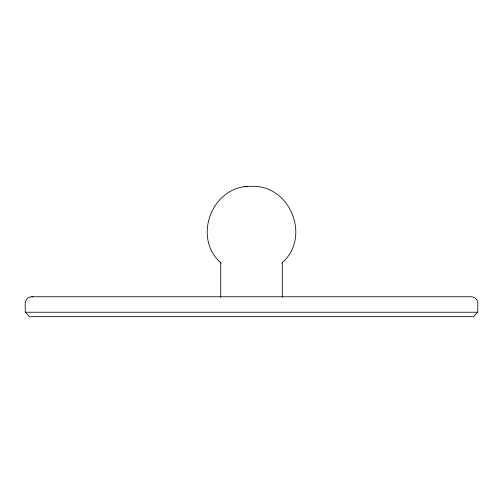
<?xml version="1.0" encoding="UTF-8"?>
<svg xmlns="http://www.w3.org/2000/svg" width="503" height="503" viewBox="0 0 503 503"><rect width="100%" height="100%" fill="white"/><g stroke="black" fill="none" stroke-linecap="round" stroke-linejoin="round"><path stroke-width="0.75" d="M477.718 312.231L477.831 303.403C478.013 299.417 474.027 296.21 470.167 296.77L32.777 296.77C28.916 296.236 25.031 299.442 25.15 303.403L25.288 312.231L29.589 316.67L473.417 316.67L477.718 312.231L25.288 312.231M281.837 263.113C311.432 237.567 290.552 184.771 251.506 186.33C212.455 184.764 191.574 237.567 221.169 263.113M244.992 186.808L247.155 186.544M32.978 296.77L31.72 296.776M282.284 261.975L282.284 297.235M220.723 261.975L220.723 297.235"/></g></svg>
